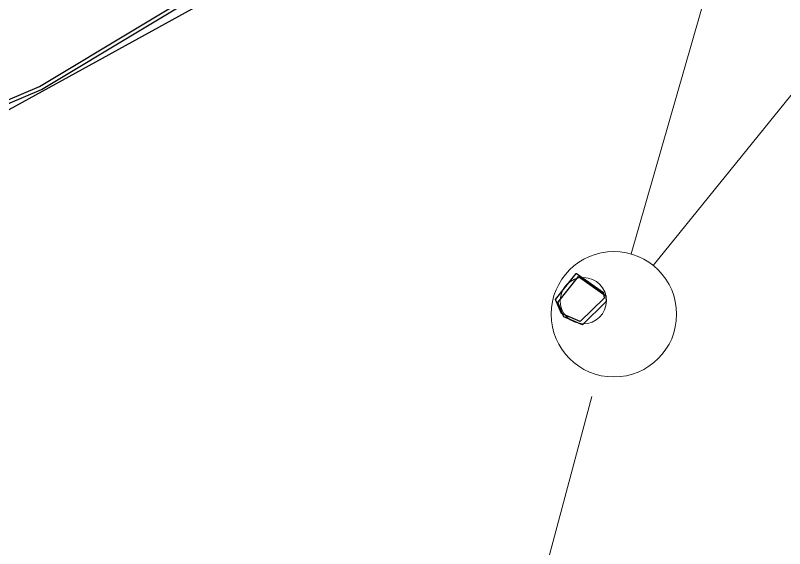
# Model space of a CAD drawing. Header units: metres. Extents: x 507649 to 508899, y 6966965 to 6967377.
# Drawn here: x 507925.87 to 507936.91, y 6967143.35 to 6967151.01 of the extents above; entities that cross this region are included whole.
import ezdxf

# ---------------------------------------------------------------- set-up
doc = ezdxf.new("R2010")
doc.units = ezdxf.units.M
for name, color, linetype in [('C_TEXT_2.5', 7, 'Continuous'), ('D_MANHOLE', 252, 'Continuous'), ('mga2020D_MANHOLE', 252, 'Continuous'), ('mga2020ROAD_KERB_BACK', 252, 'Continuous'), ('mga2020ROAD_KERB_LIP', 252, 'Continuous'), ('ROAD_KERB_BACK', 252, 'Continuous')]:
    doc.layers.add(name, color=color, linetype=linetype)
doc.layers.add('D_FEAT', color=252, linetype='EXIST_SWD', lineweight=0)
doc.layers.add('D_UG_PIPES', color=252, linetype='EXIST_SWD', lineweight=0)
doc.styles.get("Standard").update_dxf_attribs({"font": 'ARIALN.TTF'})
doc.linetypes.add('EXIST_SWD', pattern='A,5,-2.5,5,-2,["SWD",Standard,S=2.5,R=0,X=0,Y=-1.25],-8,5,-2.5,5,-2.5', length=37.5)

# ---------------------------------------------------------------- blocks, each defined once
blk = doc.blocks.new('XE_SURVEY')
at = {"layer": 'D_FEAT'}
blk.add_circle((507934.456, 6967146.717), 0.9, dxfattribs=at)
blk.add_ellipse((507934.018, 6967146.912), major_axis=(-0.003, -0.332), ratio=0.999903, dxfattribs=at)
at = {"layer": 'D_MANHOLE'}
blk.add_polyline3d([(507934.348, 6967146.899, 4.782), (507934.007, 6967146.564, 4.786), (507933.739, 6967146.682, 4.788), (507933.652, 6967146.884, 4.787), (507933.949, 6967147.257, 4.784), (507933.95, 6967147.257, 4.784), (507934.341, 6967146.983, 4.782), (507934.348, 6967146.899, 4.782)], dxfattribs=at)
at = {"layer": 'D_UG_PIPES', "flags": 128}
for points in [[(507934.704, 6967147.582), (507942.71, 6967175.456)], [(507940.473, 6967154.162), (507935.021, 6967147.417)], [(507934.14, 6967145.535), (507930.657, 6967132.492)]]:
    blk.add_lwpolyline(points, dxfattribs=at)
at = {"layer": 'mga2020D_MANHOLE'}
blk.add_polyline3d([(507934.315, 6967146.946, 4.782), (507933.975, 6967146.611, 4.786), (507933.706, 6967146.728, 4.788), (507933.62, 6967146.93, 4.787), (507933.917, 6967147.303, 4.784), (507933.918, 6967147.304, 4.784), (507934.308, 6967147.029, 4.782), (507934.315, 6967146.946, 4.782)], dxfattribs=at)
at = {"layer": 'mga2020ROAD_KERB_BACK'}
blk.add_polyline3d([(507919.141, 6967130.103, 5.004), (507916.328, 6967134.036, 5.039), (507916.262, 6967134.185, 5.039), (507915.533, 6967136.569, 5.053), (507915.371, 6967139.057, 5.066), (507915.379, 6967139.211, 5.066), (507915.782, 6967141.517, 5.079), (507916.746, 6967143.816, 5.092), (507916.902, 6967144.084, 5.094), (507918.235, 6967145.817, 5.088), (507920.105, 6967147.467, 5.082), (507920.457, 6967147.709, 5.081), (507922.273, 6967148.702, 5.092), (507924.646, 6967149.471, 5.106), (507925.28, 6967149.589, 5.109), (507926.22, 6967149.987, 5.1), (507929.068, 6967151.703, 5.069), (507931.479, 6967153.994, 5.038), (507931.534, 6967154.06, 5.037), (507933.337, 6967156.752, 5.009), (507934.364, 6967159.196, 4.986)], dxfattribs=at)
at = {"layer": 'mga2020ROAD_KERB_LIP'}
blk.add_polyline3d([(507934.47, 6967159.192, 4.84), (507933.142, 6967156.144, 4.86), (507931.653, 6967153.996, 4.875), (507931.184, 6967153.456, 4.882), (507928.689, 6967151.257, 4.914), (507925.778, 6967149.651, 4.945), (507925.334, 6967149.474, 4.95), (507924.172, 6967149.228, 4.945), (507921.837, 6967148.348, 4.933), (507920.57, 6967147.617, 4.927), (507919.732, 6967147.011, 4.932), (507917.944, 6967145.271, 4.946), (507916.998, 6967143.974, 4.955), (507916.576, 6967143.188, 4.945), (507915.757, 6967140.833, 4.917), (507915.53, 6967139.274, 4.9), (507915.503, 6967138.353, 4.9), (507915.829, 6967135.881, 4.9), (507916.35, 6967134.328, 4.9), (507919.258, 6967130.192, 4.854)], dxfattribs=at)
at = {"layer": 'ROAD_KERB_BACK'}
blk.add_polyline3d([(507919.167, 6967130.051, 5.004), (507916.353, 6967133.985, 5.039), (507916.287, 6967134.134, 5.039), (507915.558, 6967136.519, 5.053), (507915.395, 6967139.008, 5.066), (507915.404, 6967139.162, 5.066), (507915.807, 6967141.469, 5.079), (507916.771, 6967143.769, 5.092), (507916.927, 6967144.037, 5.094), (507918.261, 6967145.77, 5.088), (507920.132, 6967147.421, 5.082), (507920.484, 6967147.664, 5.081), (507922.3, 6967148.657, 5.092), (507924.675, 6967149.426, 5.106), (507925.309, 6967149.545, 5.109), (507926.249, 6967149.942, 5.1), (507929.099, 6967151.659, 5.069), (507931.51, 6967153.951, 5.038), (507931.566, 6967154.017, 5.037), (507933.37, 6967156.709, 5.009), (507934.397, 6967159.155, 4.986)], dxfattribs=at)

msp = doc.modelspace()

# ---------------------------------------------------------------- block references
at = {"layer": 'C_TEXT_2.5'}
msp.add_blockref('XE_SURVEY', (0, 0), dxfattribs=at)

doc.saveas('drawing.dxf')
